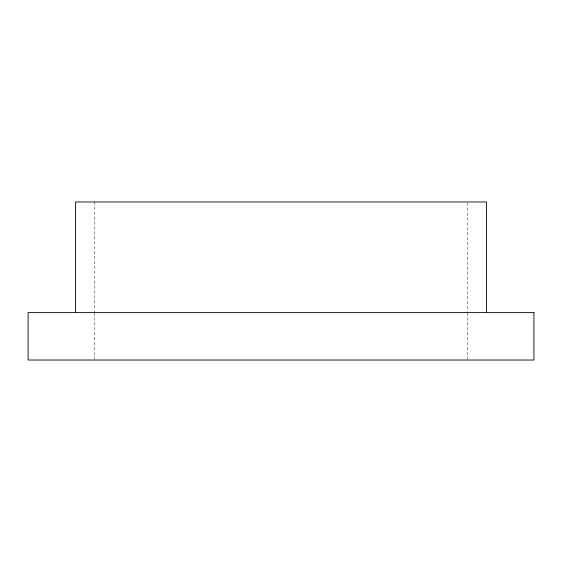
<?xml version="1.0" encoding="UTF-8"?>
<svg xmlns="http://www.w3.org/2000/svg" width="562" height="562" viewBox="0 0 562 562"><rect width="100%" height="100%" fill="white"/><g stroke="black" fill="none" stroke-linecap="round" stroke-linejoin="round"><path stroke-width="0.42" stroke-dasharray="2.81 2.11" d="M467.514 202.847L467.514 311.734M467.514 312.613L467.514 359.153M94.486 201.969L94.486 311.734M94.486 312.613L94.486 359.153"/><path stroke-width="0.84" d="M486.481 312.613L486.481 201.969L75.519 201.969L75.519 312.613M533.9 312.613L28.1 312.613L28.1 360.031L533.9 360.031L533.9 312.613"/></g></svg>
